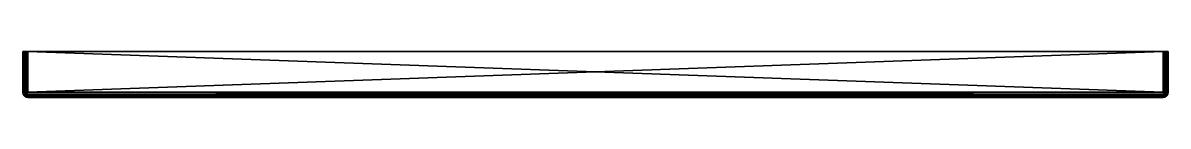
# Model space of a CAD drawing. Header units: centimetres. Extents: x -22.5 to 22.5, y -1.8 to 0.
import ezdxf

# ---------------------------------------------------------------- set-up
doc = ezdxf.new("R2010")
doc.units = ezdxf.units.CM
doc.header["$MEASUREMENT"] = 0
doc.layers.add('CAB_DOORS', color=31, linetype='Continuous')

msp = doc.modelspace()

# ---------------------------------------------------------------- meshes
at = {"layer": 'CAB_DOORS', "color": 31}
mesh = msp.add_polyface(dxfattribs=at)
corners = [(-22.377, -1.677, 66.285), (-22.3, -1.6, 66.3), (-22.377, 0, 66.285), (-22.3, 0, 66.3), (-22.441, -1.741, 66.241), (-22.441, 0, 66.241), (-22.485, -1.677, 66.177), (-22.485, 0, 66.177), (-22.5, -1.6, 66.1), (-22.5, 0, 66.1), (22.441, -1.741, 66.241), (22.441, 0, 66.241), (22.377, -1.677, 66.285), (22.377, 0, 66.285), (22.485, -1.677, 66.177), (22.485, 0, 66.177), (22.5, -1.6, 66.1), (22.5, 0, 66.1), (22.3, -1.6, 66.3), (22.3, 0, 66.3), (22.377, -1.785, 66.177), (-22.377, -1.785, 66.177), (22.3, -1.8, 66.1), (-22.3, -1.8, 66.1), (22.5, 0, 0.2), (22.485, 0, 0.123), (22.441, 0, 0.059), (22.377, 0, 0.015), (22.3, 0), (-22.3, 0), (-22.377, 0, 0.015), (-22.441, 0, 0.059), (-22.485, 0, 0.123), (-22.5, 0, 0.2), (22.5, -1.6, 0.2), (22.485, -1.677, 0.123), (22.441, -1.741, 0.059), (22.377, -1.785, 0.123), (22.3, -1.8, 0.2), (-22.3, -1.8, 0.2), (-22.377, -1.785, 0.123), (-22.441, -1.741, 0.059), (-22.485, -1.677, 0.123), (-22.5, -1.6, 0.2), (-22.377, -1.677, 0.015), (-22.3, -1.6), (22.377, -1.677, 0.015), (22.3, -1.6)]
mesh.append_faces([[corners[k] for k in face] for face in [(2, 1, 3), (5, 0, 2), (6, 5, 7), (8, 7, 9), (12, 11, 13), (11, 14, 15), (15, 16, 17), (18, 13, 19), (18, 0, 12), (22, 21, 23), (19, 1, 18), (12, 4, 10), (20, 4, 21), (9, 32, 33), (16, 24, 17), (16, 35, 34), (14, 36, 35), (20, 36, 10), (22, 37, 20), (22, 39, 38), (21, 39, 23), (4, 40, 21), (4, 42, 41), (6, 43, 42), (9, 43, 8), (45, 30, 29), (44, 31, 30), (31, 42, 32), (32, 43, 33), (26, 46, 27), (35, 26, 25), (34, 25, 24), (27, 47, 28), (44, 47, 46), (40, 38, 39), (47, 29, 28), (41, 46, 36), (41, 37, 40)]], dxfattribs={"vtx0": -1, "color": 31})
mesh.append_faces([[corners[k] for k in face] for face in [(15, 24, 25), (11, 25, 26), (13, 26, 27), (19, 27, 28), (3, 28, 29), (2, 29, 30), (5, 30, 31), (7, 31, 32)]], dxfattribs={"vtx0": -1, "vtx2": -1, "color": 31})
mesh.append_faces([[corners[k] for k in face] for face in [(0, 1, 2), (4, 0, 5), (4, 5, 6), (6, 7, 8), (10, 11, 12), (10, 14, 11), (14, 16, 15), (12, 13, 18), (1, 0, 18), (20, 21, 22), (3, 1, 19), (0, 4, 12), (10, 4, 20), (17, 24, 15), (34, 24, 16), (14, 35, 16), (10, 36, 14), (37, 36, 20), (38, 37, 22), (23, 39, 22), (40, 39, 21), (41, 40, 4), (6, 42, 4), (8, 43, 6), (33, 43, 9), (44, 30, 45), (41, 31, 44), (41, 42, 31), (42, 43, 32), (36, 46, 26), (36, 26, 35), (35, 25, 34), (46, 47, 27), (45, 47, 44), (37, 38, 40), (45, 29, 47), (44, 46, 41), (36, 37, 41)]], dxfattribs={"vtx1": -1, "color": 31})
mesh.append_faces([[corners[k] for k in face] for face in [(9, 7, 32), (7, 5, 31), (5, 2, 30), (2, 3, 29), (3, 19, 28), (19, 13, 27), (13, 11, 26), (11, 15, 25)]], dxfattribs={"vtx1": -1, "vtx2": -1, "color": 31})

doc.saveas('drawing.dxf')
